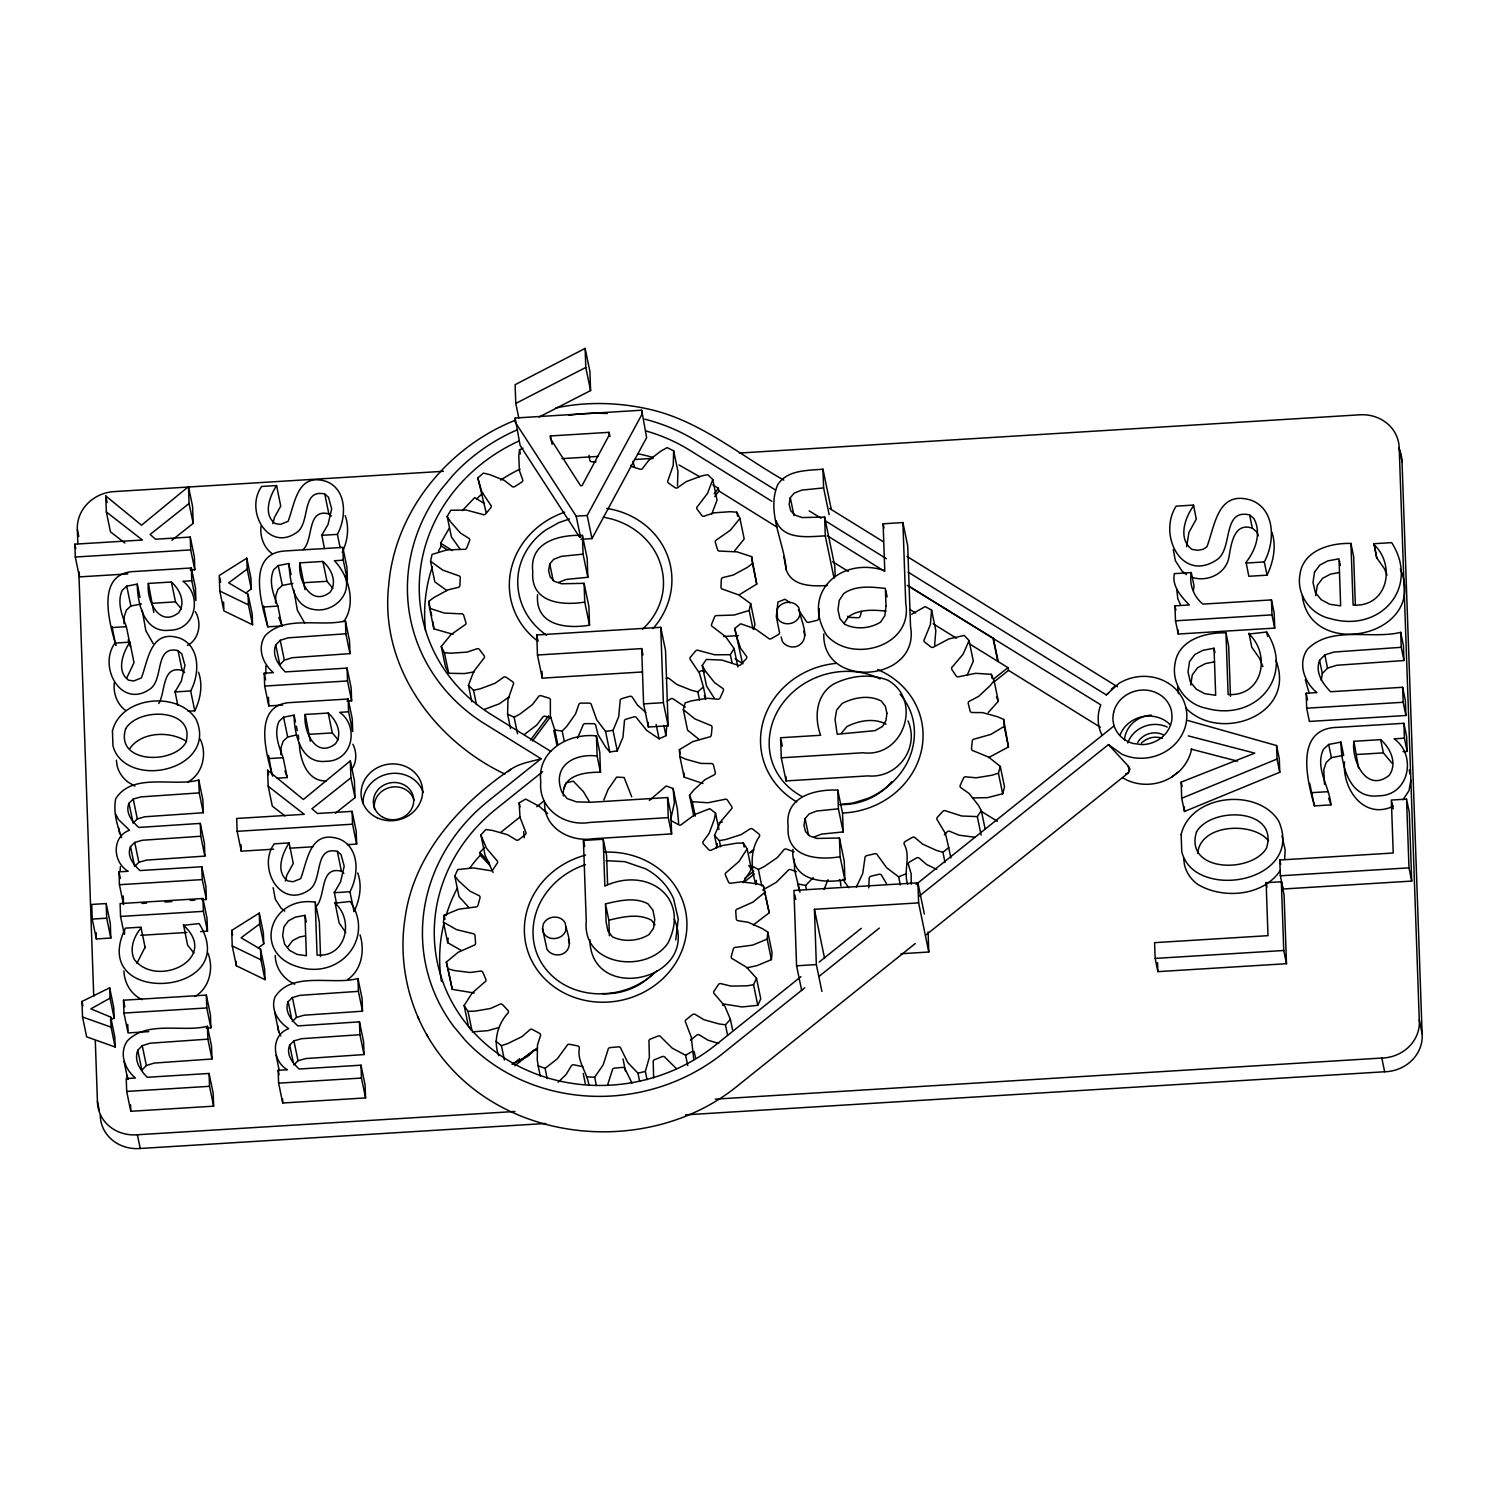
<?xml version="1.0" encoding="UTF-8"?>
<svg xmlns="http://www.w3.org/2000/svg" width="1497" height="1497" viewBox="0 0 1497 1497"><rect width="100%" height="100%" fill="white"/><g stroke="black" fill="none" stroke-linecap="round" stroke-linejoin="round"><path stroke-width="1.5" d="M1176.792 589.481L1177.802 598.725L1180.441 604.582M547.696 813.526L539.032 806.172L525.672 799.08L519.178 802.841L520.002 817.25L525.559 831.677A2.32 2.133 -11.7 0 1 525.11 834.708L518.916 839.649A2.32 2.133 -11.7 0 1 515.642 839.63L507.539 834.708L492.438 830.423L485.851 829.544L480.874 834.933L485.14 855.479L493.093 872.452M693.803 1059.708L691.277 1037.084L685.72 1022.657A2.32 2.133 -11.7 0 1 686.169 1019.644L692.363 1014.685A2.32 2.133 -11.7 0 1 695.637 1014.704L703.758 1019.644L718.859 1023.911L725.446 1024.79L730.405 1019.401L724.791 1006.078L714.612 994.083A2.32 2.133 -11.7 0 1 714.05 991.126L718.335 984.708A2.32 2.133 -11.7 0 1 721.498 983.791L730.948 986.111L746.909 985.812L753.534 984.764L756.509 978.271L746.647 967.343L732.838 958.978A2.32 2.133 -11.7 0 1 731.303 956.358L733.287 949.079A2.32 2.133 -11.7 0 1 736.019 947.32L752.692 945.112L767.156 939.087L767.83 932.144L762.441 928.664L748.294 922.302L738.62 920.767A2.32 2.133 -11.7 0 1 736.262 918.728L735.738 911.336A2.32 2.133 -11.7 0 1 737.759 908.885L753.066 902.055L764.948 892.268L763.283 885.532L756.921 883.791L741.202 881.845L731.378 883.155A2.32 2.133 -11.7 0 1 728.44 881.92L725.446 875.127A2.32 2.133 -11.7 0 1 726.588 872.246L739.013 861.449L747.171 848.836L743.298 842.979L736.618 843.167L720.824 845.842L711.842 849.866A2.32 2.133 -11.7 0 1 708.586 849.548L703.44 844.009A2.32 2.133 -11.7 0 1 703.571 840.977L709.185 833.305L714.35 819.215L715.529 813.096L709.84 808.679L695.226 814.331L681.902 824.155A2.32 2.133 -11.7 0 1 678.665 824.772L671.854 821.03A2.32 2.133 -11.7 0 1 670.974 818.148L674.38 802.879L673.126 788.507L666.202 785.981L649.38 800.446M666.764 725.39L665.959 735.701L659.092 738.807L646.685 730.386L636.824 718.186A2.32 2.133 -11.7 0 0 633.886 716.913L626.12 719.159A2.32 2.133 -11.7 0 0 624.38 721.779L622.958 737.254L617.288 750.914L609.803 751.943L605.724 747.19L597.995 734.559L595.769 725.746A2.32 2.133 -11.7 0 0 593.43 723.687L585.383 723.631A2.32 2.133 -11.7 0 0 582.857 725.652L577.505 738.227M755.835 884.465C751.213 869.177 749.66 850.689 759.147 836.86A2.32 2.133 -11.7 0 0 758.773 833.848L752.71 829.151A2.32 2.133 -11.7 0 0 749.436 829.301L741.183 834.577L725.97 839.48L719.346 840.622L714.518 835.438L720.487 821.872L730.985 809.465A2.32 2.133 -11.7 0 0 731.64 806.471L727.523 800.221A2.32 2.133 -11.7 0 0 724.38 799.435L707.875 802.748L692.306 801.718L689.499 795.356L693.541 790.304L704.993 779.675L713.676 775.09A2.32 2.133 -11.7 0 0 715.285 772.396L713.508 765.21A2.32 2.133 -11.7 0 0 710.813 763.545L700.97 763.433L685.832 759.222L679.881 756.603L679.395 749.66L692.718 741.67L708.904 737.085A2.32 2.133 -11.7 0 0 711.318 734.952L712.048 727.523A2.32 2.133 -11.7 0 0 710.083 725.166L694.964 718.953L683.324 709.634L685.177 702.842L691.577 700.839L707.37 698.257L717.138 699.155A2.32 2.133 -11.7 0 0 720.132 697.808L723.294 690.865A2.32 2.133 -11.7 0 0 722.228 688.04L714.537 682.595L705.274 670.899L702.261 665.473L706.285 659.447L721.91 660.065L737.591 665.061A2.32 2.133 -11.7 0 0 740.847 664.593L746.142 658.848A2.32 2.133 -11.7 0 0 746.086 655.817L740.659 648.369L735.888 634.466L734.859 628.403L740.659 623.762L755.143 628.815L768.223 638.096A2.32 2.133 -11.7 0 0 771.442 638.583L778.365 634.56A2.32 2.133 -11.7 0 0 779.319 631.622L776.307 616.502L777.935 602.056L784.933 599.249L790.266 602.823M756.303 884.465L756.397 880.348M911.636 614.238L925.202 606.584L931.583 610.084L930.385 624.548L924.435 639.2A2.32 2.133 -11.7 0 0 924.809 642.194L930.872 646.91A2.32 2.133 -11.7 0 0 934.147 646.741L948.911 638.92L964.236 635.439L969.064 640.622L973.312 661.169L967.361 674.735M124.008 623.631L124.307 616.277L126.366 610.121L130.857 606.004L141.392 603.983M275.504 603.048L275.804 595.694L277.862 589.537L282.353 585.421L292.869 583.4M280.818 754.656L281.118 747.302L283.176 741.146L287.667 737.029L295.527 735.177M794.308 859.016L794.589 870.056L799.978 892.212M1284.632 858.904L1285.193 850.053L1281.993 835.925M1186.597 546.761L1188.955 532.371L1196.271 519.103L1193.502 505.088L1176.137 506.154C1157.668 534.616 1181.694 583.138 1216.762 559.841C1233.453 548.931 1221.627 508.587 1249.602 514.912L1253.962 518.673C1261.672 532.988 1255.571 550.372 1246.065 562.273L1248.835 576.289L1267.061 575.166C1273.329 562.011 1276.585 546.592 1272.001 532.389M911.261 884.259L911.13 873.687L908.529 864.967A2.32 2.133 -11.7 0 1 909.484 862.047L916.407 858.024A2.32 2.133 -11.7 0 1 919.626 858.511L926.755 864.592L936.785 869.401M677.486 485.833L677.935 471.368L673.669 450.822L667.101 447.622L661.281 450.859L648.744 460.365L642.962 467.925A2.32 2.133 -11.7 0 1 639.93 469.16L632.37 466.802A2.32 2.133 -11.7 0 1 630.817 465.268M120.059 870.917L120.452 866.632M114.315 682.595C113.061 692.868 116.916 704.226 125.561 710.345M261.039 525.99C259.767 536.282 263.64 547.64 272.286 553.759M460.851 950.202L447.715 942.736L443.449 922.189L444.141 915.247L458.606 909.222L475.279 907.014A2.32 2.133 -11.7 0 0 478.011 905.255L479.976 897.975A2.32 2.133 -11.7 0 0 478.441 895.356L469.871 891.108L458.7 880.947L454.789 876.063L457.745 869.57L473.37 867.923L489.781 870.543A2.32 2.133 -11.7 0 0 492.943 869.645L497.247 863.208A2.32 2.133 -11.7 0 0 496.667 860.251L486.488 848.256L480.874 834.933M447.715 942.736L448.164 938.114M746.835 967.792L756.939 965.659L771.404 959.633L772.078 952.691L767.83 932.144M563.377 795.955C561.45 774.997 584.859 771.984 600.484 772.265L599.773 752.205L596.405 735.906C568.86 732.8 536.88 750.652 540.773 781.827C538.209 808.885 564.65 826.774 589.612 822.452L668.261 817.605L671.629 833.904L592.98 838.75C570.132 842.343 543.654 828.009 544.609 802.448M653.646 1077.877L653.235 1062.402A2.32 2.133 -11.7 0 1 654.676 1059.633L662.161 1056.639A2.32 2.133 -11.7 0 1 665.229 1057.593L676.513 1068.708M522.958 448.202L519.534 449.774L518.785 455.93L519.403 470.619L522.472 479.19A2.32 2.133 -11.7 0 1 521.667 482.146L514.968 486.469A2.32 2.133 -11.7 0 1 511.712 486.132L504.264 480.387L489.8 474.624L483.381 473.089L477.824 477.973L486.095 512.367M934.633 645.095L935.831 630.63L931.583 610.084M819.121 608.755L818.653 617.868A2.32 2.133 -11.7 0 1 816.782 620.413L808.923 622.303A2.32 2.133 -11.7 0 1 806.06 620.899L798.369 609.84M868.728 887.852L869.196 878.739A2.32 2.133 -11.7 0 1 871.067 876.194L878.926 874.304A2.32 2.133 -11.7 0 1 881.789 875.708L886.449 883.567M1193.521 590.192L1194.026 585.814L1191.294 572.584L1174.359 573.632C1171.739 586.3 1181.189 596.592 1189.31 604.956L1174.958 605.836L1175.501 620.825L1178.233 634.036L1274.714 628.104L1274.19 613.115L1271.458 599.904L1202.952 604.114C1193.633 596.629 1188.992 584.317 1191.294 572.584M1190.751 685.065L1192.304 674.81L1197.6 667.737L1205.497 663.564L1214.516 661.861M1315.732 595.656L1317.285 585.383L1322.581 578.31L1330.477 574.156L1339.497 572.453M137.761 1050.314C133.776 1060.606 140.288 1070.205 147.211 1077.279L209.075 1073.461L213.192 1093.315L213.641 1106.171L130.8 1111.279L126.684 1091.425L126.235 1078.57L135.422 1078.008C124.775 1069.214 118.862 1053.42 127.151 1041.107C147.249 1020.056 182.185 1032.649 207.409 1026.287L211.526 1046.141L211.975 1058.997L154.191 1063.076L146.35 1065.508L141.878 1070.168L137.761 1050.314L142.252 1045.654L150.074 1043.222L207.858 1039.143L211.975 1058.997M275.747 644.945L279.864 664.799L284.336 660.14L292.177 657.707L349.961 653.628L345.863 633.774L288.06 637.853L280.238 640.286L275.747 644.945C271.762 655.237 278.292 664.818 285.216 671.91L347.061 668.092L351.177 687.946L351.627 700.802L347.023 701.083M1403.961 660.533L1401.229 647.303L1333.921 652.056L1324.808 654.9L1319.587 660.327C1314.946 672.321 1322.525 683.474 1330.59 691.726L1402.633 687.291L1405.365 700.521L1405.908 715.491L1309.407 721.442L1306.675 708.212L1306.151 693.242L1316.855 692.587C1304.448 682.351 1297.581 663.938 1307.218 649.586C1330.627 625.091 1371.327 639.762 1400.705 632.333L1403.438 645.563L1403.961 660.533L1336.653 665.286L1327.54 668.13L1322.319 673.556L1321.233 680.33M265.886 665.94L265.848 674.024M128.985 803.253L133.102 823.107L137.331 818.934L144.872 816.763L203.33 812.74L199.232 792.886L140.755 796.909L133.214 799.08L128.985 803.253C124.999 812.852 132.073 821.31 138.678 827.467L200.299 823.387L204.415 843.241L204.864 856.097L146.388 860.12L138.847 862.291L134.618 866.464L130.501 846.61L134.749 842.437L142.29 840.266L200.748 836.243L204.864 856.097M130.501 846.61C126.59 856.059 133.42 864.499 139.97 870.562L201.814 866.744L205.931 886.598L206.38 899.454L201.777 899.734M292.271 1021.553L296.518 1017.399L304.059 1015.209L362.517 1011.205L358.401 991.351L299.943 995.355L292.402 997.545L288.154 1001.699C284.187 1011.317 291.26 1019.775 297.847 1025.913L359.467 1021.852L363.584 1041.706L364.033 1054.562L305.575 1058.566L298.034 1060.755L293.786 1064.91M364.033 1054.562L359.916 1034.708L301.458 1038.712L293.917 1040.902L289.688 1045.056C285.777 1054.524 292.607 1062.945 299.138 1069.008L361.002 1065.19L365.1 1085.044L365.567 1097.919L282.727 1103.008L278.61 1083.154L278.161 1070.299L287.349 1069.737C271.818 1060.83 270.62 1035.063 288.734 1028.664C278.461 1021.89 270.246 1009.764 274.961 997.114C291.765 970.468 332.633 985.569 357.951 978.495L362.068 998.349L362.517 1011.205M542.513 928.664L543.28 924.173C547.116 915.584 560.365 914.424 565.099 922.826C566.671 932.893 575.054 947.882 562.573 953.963C557.015 956.265 550.222 954.412 546.966 949.248L542.513 928.664L543.598 932.968C549.156 942.848 566.427 938.806 566.165 927.204M800.034 612.404C800.296 624.006 783.025 628.048 777.467 618.167L777.149 609.373C781.004 600.784 794.252 599.623 798.968 608.025C799.716 620.02 812.272 638.209 797.845 646.012C792.306 648.295 785.495 646.442 782.257 641.296L781.172 636.992M558.531 582.408L566.203 579.433L587.853 577.281L583.063 554.152L561.412 556.323L553.759 559.279L549.755 563.939L548.594 570.6L550.204 576.981L554.526 581.379L561.562 583.774L584.092 583.325L588.882 606.453L589.537 625.203C566.39 629.039 535.084 625.69 537.554 594.702M829.151 514.725L823.612 487.928L801.962 490.08L794.289 493.056L790.285 497.715L789.144 504.377L790.753 510.758L795.075 515.155L802.111 517.55L824.622 517.101L834.802 566.24L835.176 576.663M813.9 837.085L821.554 834.11L843.204 831.939L838.414 808.829L816.763 811L809.11 813.956L805.105 818.616L803.945 825.277L805.554 831.658L809.877 836.056L816.913 838.451L839.443 838.002L844.233 861.131L844.888 879.88C821.741 883.717 790.435 880.367 792.923 849.379M907.781 884.259C902.953 871.404 911.13 856.958 904.282 844.42A2.32 2.133 -11.7 0 1 905.236 841.501L912.16 837.478A2.32 2.133 -11.7 0 1 915.359 837.964L922.508 844.046L936.617 850.464L942.923 852.298L948.724 847.658L945.468 833.623L937.496 820.244A2.32 2.133 -11.7 0 1 937.44 817.212L942.754 811.449A2.32 2.133 -11.7 0 1 946.01 811L961.692 815.996L977.316 816.614L981.321 810.588L978.308 805.161L969.064 793.466L961.355 788.021A2.32 2.133 -11.7 0 1 960.288 785.177L963.45 778.253A2.32 2.133 -11.7 0 1 966.444 776.887L976.231 777.804L992.024 775.221L998.424 773.219L1000.277 766.408L988.638 757.108L973.518 750.895A2.32 2.133 -11.7 0 1 971.534 748.537L972.264 741.109A2.32 2.133 -11.7 0 1 974.678 738.975L990.864 734.391L1004.206 726.401L1003.701 719.458L997.751 716.82L982.631 712.628L972.769 712.516A2.32 2.133 -11.7 0 1 970.075 710.85L968.297 703.665A2.32 2.133 -11.7 0 1 969.906 700.97L978.608 696.386L990.041 685.757L994.083 680.705L991.295 674.324L975.707 673.313L959.203 676.625A2.32 2.133 -11.7 0 1 956.078 675.839L951.942 669.589A2.32 2.133 -11.7 0 1 952.597 666.595L963.095 654.189L969.064 640.622M1410.848 780.162L1408.976 790.734L1402.97 799.791M1197.731 853.384C1200.164 823.593 1253.326 821.497 1268.539 840.827M498.744 1055.628C493.074 1041.332 497.622 1024.491 507.708 1013.357A2.32 2.133 -11.7 0 0 507.857 1010.325L502.693 1004.786A2.32 2.133 -11.7 0 0 499.455 1004.468L490.455 1008.51L474.68 1011.167L467.981 1011.354L464.126 1005.497L472.285 992.885L484.691 982.088A2.32 2.133 -11.7 0 0 485.833 979.206L482.857 972.414A2.32 2.133 -11.7 0 0 479.901 971.179L470.095 972.489L454.358 970.543L447.996 968.821L446.331 962.084L458.213 952.279L473.52 945.449A2.32 2.133 -11.7 0 0 475.559 942.998L475.017 935.606A2.32 2.133 -11.7 0 0 472.659 933.585L456.585 929.656L443.449 922.189M446.948 590.604L434.804 581.846L430.556 561.3L432.053 554.433L447.079 549.867L463.845 549.324A2.32 2.133 -11.7 0 0 466.765 547.846L469.571 540.791A2.32 2.133 -11.7 0 0 468.355 538.022L460.346 532.932L450.485 521.667L447.173 516.409L450.878 510.234L466.54 510.121L482.483 514.388A2.32 2.133 -11.7 0 0 485.72 513.808L490.735 507.82A2.32 2.133 -11.7 0 0 490.511 504.807L481.828 491.821L477.824 477.973M753.01 628.965L749.174 610.477L750.671 603.609L738.526 594.852L723.07 589.331A2.32 2.133 -11.7 0 1 720.974 587.067L721.311 579.638A2.32 2.133 -11.7 0 1 723.612 577.412L733.231 575.035L747.19 567.457L752.486 563.527L751.625 556.641L737.011 551.869L720.3 551.102A2.32 2.133 -11.7 0 1 717.531 549.567L715.36 542.475A2.32 2.133 -11.7 0 1 716.82 539.725L730.386 530.181L739.948 518.43L736.805 512.199L730.162 511.712L714.219 512.797L704.844 515.922A2.32 2.133 -11.7 0 1 701.663 515.286L697.19 509.242A2.32 2.133 -11.7 0 1 697.696 506.229L707.538 493.374L712.797 479.583L707.688 474.624L701.139 476.083L686.169 481.641L678.197 487.273A2.32 2.133 -11.7 0 1 674.922 487.573L668.598 483.157A2.32 2.133 -11.7 0 1 668.074 480.181L673.238 465.286L673.669 450.822M753.814 629.301L754.918 624.155L750.671 603.609M675.746 939.966L678.253 919.102L673.669 899.023A68.525 62.837 -11.7 0 0 645.6 868.821L624.885 861.673L606.079 860.681M126.627 678.197L134 662.684L129.865 642.157L114.97 643.074C97.754 666.689 121.126 709.204 149.831 689.163C164.165 679.788 154.023 645.151 178.031 650.596L181.792 653.815L184.936 665.417L181.324 681.06L175.018 691.932L190.662 690.959C199.737 674.305 200.504 646.536 180.014 638.209C150.767 628.553 148.465 659.11 141.41 677.898L133.757 680.967L128.611 680.199C115.83 671.124 123.11 652.505 129.865 642.157M272.81 523.669L274.438 517.475L280.725 506.098L276.589 485.552L261.676 486.469C244.479 510.084 267.851 552.599 296.556 532.576C310.889 523.202 300.729 488.546 324.755 493.991L328.498 497.229L331.66 508.812L328.049 524.455L321.743 535.327L337.386 534.373C346.462 517.719 347.21 489.949 326.739 481.604C297.473 471.967 295.19 502.524 288.135 521.293L280.482 524.38L275.317 523.594C262.555 514.538 269.834 495.9 276.589 485.552M285.347 881.041L286.975 874.847L293.262 863.47L289.127 842.923L274.213 843.84C257.016 867.455 280.388 909.97 309.093 889.948C323.427 880.573 313.285 845.936 337.293 851.363L341.054 854.6L344.198 866.183L340.586 881.827L334.28 892.717L349.924 891.744C358.999 875.09 359.767 847.321 339.276 838.975C310.029 829.338 307.727 859.896 300.672 878.683L293.019 881.752L287.854 880.966C275.092 871.909 282.372 853.271 289.127 842.923M972.526 797.938L987.459 797.658L1002.672 793.766L1004.524 786.954L1000.277 766.408M716.146 847.826L717.381 843.784M471.836 701.756L468.43 685.327L473.688 671.535L483.531 658.699A2.32 2.133 -11.7 0 0 484.036 655.686L479.564 649.623A2.32 2.133 -11.7 0 0 476.383 648.987L467.008 652.112L451.065 653.197L444.422 652.729L441.278 646.498L450.84 634.728L464.407 625.185A2.32 2.133 -11.7 0 0 465.866 622.434L463.696 615.342A2.32 2.133 -11.7 0 0 460.926 613.826L444.216 613.04L429.602 608.287L428.741 601.382L434.036 597.453L447.996 589.874L457.614 587.516A2.32 2.133 -11.7 0 0 459.916 585.271L460.253 577.842A2.32 2.133 -11.7 0 0 458.157 575.578L442.7 570.058L430.556 561.3M603.834 799.959L608.081 789.499L616.614 777.111L624.118 777.504L631.753 796.891M563.864 788.844L565.96 782.912L573.314 781.135L583.512 791.782L589.182 801.325M647.022 1079.636L645.319 1071.422L649.38 1057.331L648.987 1041.856A2.32 2.133 -11.7 0 1 650.428 1039.086L657.894 1036.092A2.32 2.133 -11.7 0 1 660.982 1037.047L672.247 1048.162L685.626 1055.273L687.741 1065.546M861.58 611.45L860.27 615.866A2.32 2.133 -11.7 0 1 857.65 617.756L849.622 617.344A2.32 2.133 -11.7 0 1 847.658 616.259M136.901 963.357L145.172 947.021M188.079 711.225L194.778 710.813C200.561 698.931 203.049 684.878 198.483 672.172M342.233 552.337C347.678 540.997 349.456 527.599 345.189 515.586M1267.061 575.166L1264.31 561.936C1274.883 542.55 1275.762 510.215 1251.904 500.485C1217.828 489.257 1215.171 524.848 1206.956 546.723L1203.289 549.231L1198.03 550.297L1192.024 549.399C1177.615 539.145 1184.894 517.569 1193.539 505.892L1193.502 505.088M158.757 703.553C165.662 692.381 161.657 664.93 182.147 670.45L184.636 672.602M711.786 513.92L717.044 500.129L712.797 479.583M722.583 1005.254A2.32 2.133 -11.7 0 1 725.746 1004.337L742.175 1006.957L757.781 1005.31L760.757 998.817L756.509 978.271M607.464 1085.381L612.254 1070.392A2.32 2.133 -11.7 0 1 614.537 1068.147L622.584 1067.398A2.32 2.133 -11.7 0 1 625.147 1069.195L632.033 1083.098M617.288 750.914L613.04 730.368L618.71 716.707L620.114 701.232A2.32 2.133 -11.7 0 1 621.873 698.612L629.619 696.367A2.32 2.133 -11.7 0 1 632.557 697.639L637.647 705.274L645.881 712.404M824.098 889.386L827.579 880.741A2.32 2.133 -11.7 0 1 828.047 879.712M438.471 551.177L441.185 545.993L440.623 543.243L449.418 527.954M580.967 539.294L591.97 538.602L587.18 515.492L641.839 414.519L641.689 410.215L515.174 418.019L515.324 422.322L576.177 516.166L580.537 537.18M591.97 538.602L646.629 437.629L641.689 410.215M856.34 887.029L862.702 873.612L864.929 858.193A2.32 2.133 -11.7 0 1 866.819 855.648L874.66 853.758A2.32 2.133 -11.7 0 1 877.523 855.161L886.729 867.811L898.649 876.812L900.352 885.026M747.171 848.836L751.419 869.383L743.26 881.995M1280.328 870.375C1263.356 896.273 1222.937 899.491 1197.75 884.39A38.604 35.404 -11.7 0 1 1184.483 864.817L1183.64 858.455M732.052 662.909L730.349 654.694L734.054 648.5L725.577 636.618L712.871 626.906A2.32 2.133 -11.7 0 1 711.655 624.137L714.462 617.063A2.32 2.133 -11.7 0 1 717.381 615.585L734.148 615.042L749.174 610.477M129.771 748.594C141.429 731.434 170.527 730.761 186.657 741.558M844.027 623.5L848.5 616.727C859.241 608.961 873.387 609.878 885.962 611.075M343.786 621.592C356.511 603.759 348.969 575.858 334.449 560.739L343.281 560.177L347.379 580.031L346.93 567.251L342.832 547.397L286.17 550.896C246.163 552.412 261.133 602.58 267.795 626.813L281.96 625.952L278.854 617.344M351.683 769.308C356.997 762.31 356.81 751.887 352.918 744.252M530.537 740.079L548.594 715.847M714.2 493.879L718.373 488.284L712.797 484.841M532.483 740.959L550.559 716.726M714.78 496.611L718.934 491.016L718.373 488.284M288.079 946.665L292.626 940.603L299.419 937.028L305.22 935.943M596.367 1085.456L594.665 1077.241L603.197 1064.835L608.007 1049.846A2.32 2.133 -11.7 0 1 610.289 1047.601L618.317 1046.852A2.32 2.133 -11.7 0 1 620.899 1048.649L627.786 1062.552L637.965 1073.199L639.668 1081.414M908.192 572.191L1106.302 694.907L1118.802 683.474A44.48 40.793 -11.7 0 1 1186.803 714.275A44.48 40.793 -11.7 0 1 1121.889 754.207L1108.472 744.57L919.326 896.048M994.083 680.705L998.349 701.251L988.188 712.591M512.068 1064.105L526.345 1057.107L534.56 1049.996L536.88 1050.108M462.33 510.645L474.699 497.584L484.523 503.647M841.408 733.193L846.872 726.625C858.66 720.581 873.93 717.699 886.074 724.174M813.208 877.672L805.592 885.476L798.275 883.997M303.086 549.68C313.958 539.538 306.398 508.25 328.853 513.845L331.361 515.997M315.624 907.07C326.496 896.909 318.936 865.64 341.41 871.217L343.898 873.369M734.653 550.728L744.196 538.976L739.948 518.43M926.194 934.783L1128.214 772.976L1129.936 769.196L1128.719 766.614L1108.472 744.57M489.856 865.416L480.406 855.236L479.826 852.504L484.485 847.433M480.406 855.236L476.345 859.634A171.949 157.69 -11.7 0 0 469.702 868.204M944.345 834.877L947.002 831.995A2.32 2.133 -11.7 0 1 950.258 831.546L959.147 835.214L974.865 837.235M468.43 685.327L473.539 690.285L480.088 688.845L495.058 683.268L503.029 677.654A2.32 2.133 -11.7 0 1 506.304 677.336L512.629 681.753A2.32 2.133 -11.7 0 1 513.153 684.728L507.988 699.623L507.558 714.088L514.126 717.288L519.946 714.069L532.483 704.544L538.265 696.984A2.32 2.133 -11.7 0 1 541.296 695.768L548.856 698.107A2.32 2.133 -11.7 0 1 550.353 700.746L550.372 716.24L554.807 729.975L562.198 731.116L566.708 726.401L575.578 713.882L578.609 705.106A2.32 2.133 -11.7 0 1 581.117 703.085L589.163 703.141A2.32 2.133 -11.7 0 1 591.502 705.199L596.704 719.758L605.555 731.397L609.803 751.943M476.701 498.913L479.564 496.106A171.949 157.69 -11.7 0 1 482.876 493.224M507.97 771.797C516.802 763.451 529.863 762.067 541.091 758.736L485.009 724.005A183.813 168.562 -11.7 0 1 440.904 489.744L452.768 475.447A183.813 168.562 -11.7 0 1 517.644 429.658M764.948 892.268L769.215 912.796L753.328 924.959M140.007 597.359L137.275 584.129L126.758 586.15L122.249 590.267C116.785 602.187 122.043 615.361 126.347 626.663L130.464 646.517L128.124 639.893M291.054 574.586L288.771 563.546L278.236 565.567L273.745 569.683C268.281 581.603 273.539 594.796 277.843 606.098L281.96 625.952M295.452 721.779L294.086 715.154L283.569 717.175L279.06 721.292C273.595 733.212 278.854 746.385 283.158 757.707L287.274 777.561L277.151 778.178M1324.489 784.241L1323.797 769.645L1326.174 762.478L1331.413 757.669L1343.67 755.33L1340.938 742.1L1328.681 744.458L1323.442 749.249C1314.647 768.167 1329.411 786.093 1330.964 804.881L1314.46 805.891L1309.688 783.343M666.259 678.44A2.32 2.133 -11.7 0 1 669.515 678.796L676.962 684.522L691.427 690.285L697.845 691.839L703.403 686.936L699.398 673.089L690.716 660.121A2.32 2.133 -11.7 0 1 690.491 657.108L695.506 651.12A2.32 2.133 -11.7 0 1 698.743 650.521L714.687 654.788L730.349 654.694M1111.279 689.275L1115.022 686.075M558.138 1082.256L566.165 1074.434L571.049 1066.369A2.32 2.133 -11.7 0 1 573.95 1064.854L581.753 1066.425A2.32 2.133 -11.7 0 1 582.838 1066.893M1191.593 748.856A44.48 40.793 -11.7 0 1 1178.85 771.647L1171.571 777.186A44.48 40.793 -11.7 0 1 1127.278 780.236L1122.844 777.879M171.93 540.249L193.188 523.351L192.589 506.454L188.472 486.6L141.523 525.204L105.782 495.956L106.343 511.955L110.46 531.809L124.887 543.037M335.534 813.133L355.014 797.639L354.433 780.742L350.317 760.888L303.367 799.492L267.626 770.244L268.188 786.243L272.304 806.097L284.917 815.921M526.345 1057.107L532.464 1052.185M510.645 769.252C459.822 804.151 414.051 853.945 405.182 917.287C397.547 964.76 410.01 1014.554 438.677 1053.121C506.697 1145.71 651.794 1156.956 738.732 1084.913L915.285 943.522M541.091 758.736L488.359 800.97A183.813 168.562 -11.7 0 0 453.404 1026.081L464.893 1039.891A183.813 168.562 -11.7 0 0 722.92 1053.364L804.75 987.814M542.569 771.76L495.937 809.11A171.949 157.69 -11.7 0 0 473.969 1032.631A171.949 157.69 -11.7 0 0 715.341 1045.224L800.932 976.68M500.765 832.407L519.964 817.006M536.768 806.752L544.047 800.914M512.479 1064.442L519.684 1058.678M744.739 878.421L753.796 871.16M993.465 679.208L1007.93 667.625L969.289 643.766M514.837 1065.752L536.487 1048.424M743.504 882.612L754.357 873.911M994.045 681.94L1008.51 670.357L1007.93 667.625M690.435 1040.19L696.61 1035.232A2.32 2.133 -11.7 0 1 699.904 1035.25L708.006 1040.19L718.785 1043.465M819.14 962.084L861.318 928.327M916.052 884.484L1114.142 725.82M819.308 976.175L879.319 928.103M347.529 979.637C361.75 970.093 364.987 950.37 360.029 934.877M188.472 486.6L189.071 503.497L150.093 534.466L155.613 539.201L190.25 537.067L194.367 556.921L194.816 569.777L190.194 570.058M350.317 760.888L350.916 777.785L311.937 808.773L317.458 813.489L352.094 811.355L356.192 831.209L356.66 844.065L347.416 844.645M194.966 996.534C209.543 987.908 213.959 968.316 207.971 953.159M1171.571 777.186L1178.85 771.647M246.799 558.175L247.192 569.066L228.648 582.876L248.072 594.29L252.188 614.144L252.563 624.736L223.895 610.888L219.797 591.034L219.254 575.503L246.799 558.175L250.916 578.029L251.29 588.92L245.733 593.055M259.262 913.095L259.636 923.967L241.092 937.796L260.534 949.21L264.632 969.064L265.006 979.656L236.358 965.79L232.241 945.936L231.698 930.423L259.262 913.095L263.378 932.949L263.753 943.821L258.195 947.975M751.625 556.641L756.733 584.073L739.593 594.608M534.56 1049.996L520.32 1060.55L533.643 1050.726M1106.302 694.907L1108.585 693.242M187.967 781.977C202.769 773.837 207.372 753.908 200.205 739.162M495.769 1041.238L501.439 1045.654L507.801 1043.559L522.097 1036.56L529.395 1030.179A2.32 2.133 -11.7 0 1 532.614 1029.562L539.444 1033.304A2.32 2.133 -11.7 0 1 540.323 1036.186L537.479 1045L537.255 1059.745L538.153 1065.827L545.095 1068.353L557.258 1058.866L566.802 1045.823A2.32 2.133 -11.7 0 1 569.702 1044.307L577.505 1045.879A2.32 2.133 -11.7 0 1 579.32 1048.349C576.925 1061.616 587.311 1072.488 588.864 1085.063M524.193 734.615L536.731 725.091L542.513 717.531A2.32 2.133 -11.7 0 1 545.563 716.315L551.214 718.073M1003.701 719.458L1008.454 746.947L988.638 757.594M187.35 645.432C199.344 639.387 202.02 622.565 195.321 611.637M667.175 701.157L670.525 698.987A2.32 2.133 -11.7 0 1 673.762 699.342L685.308 707.014M685.626 1055.273L692.101 1051.493M109.674 987.833L110.029 998.162L90.868 1008.866L110.703 1017.099L114.801 1036.953L115.157 1047.002L86.639 1036.841L82.522 1016.987L81.979 1001.474L109.674 987.833L113.772 1007.687L114.146 1018.016L110.31 1020.149M539.088 417.027L590.585 390.567L589.912 371.537L585.121 348.408L515.118 384.673L515.773 403.423L518.823 418.131M515.773 403.423L585.795 367.457L585.121 348.408M751.999 865.977L758.38 869.476L764.368 866.501L777.355 857.556L783.53 850.24A2.32 2.133 -11.7 0 1 786.636 849.155L794.028 851.849M762.647 890.023L776.213 882.369L787.778 870.786A2.32 2.133 -11.7 0 1 790.884 869.701L796.441 871.722M1276.567 745.562L1279.299 758.792L1279.767 772.246L1184.464 811.486L1181.713 798.275L1277.035 759.035L1276.567 745.562L1187.776 720.487M515.136 420.32C447.734 447.06 394.834 511.6 388.752 584.784C379.284 665.866 433.849 740.472 504.994 774.117M898.649 876.812L905.648 873.986M1181.713 798.275L1181.152 782.108L1254.748 753.141L1188.3 735.888M1128.214 772.976L1125.538 773.968M816.146 677.505C836.43 669.178 860.382 668.934 880.105 678.927M585.439 864.686L579.994 866.651A77.002 70.621 -11.7 0 0 544.927 894.757C532.801 912.141 529.171 935.606 537.629 955.311A68.525 62.837 -11.7 0 0 565.679 985.513C585.776 996.16 610.439 996.31 631.285 987.683A77.002 70.621 -11.7 0 0 656.734 971.01M499.418 1027.372L487.872 1030.647L472.229 1031.901M484.354 709.391L499.324 703.815L507.296 698.182A2.32 2.133 -11.7 0 1 509.485 697.434M569.459 518.991L558.774 522.659L545.825 529.957A68.525 62.837 -11.7 0 0 520.544 563.826C513.995 584.036 519.216 607.071 533.063 623.033A77.002 70.621 -11.7 0 0 546.63 635.233M474.512 671.872L464.313 673.575L448.67 673.276L445.526 667.044L441.278 646.498M637.965 1073.199L645.319 1071.422M605.48 903.87C619.197 900.67 634.84 896.815 647.976 903.851L652.879 910.064L654.769 919.326L653.515 928.29L649.006 934.558C638.283 941.22 623.856 942.287 612.423 936.823L607.876 930.947L606.098 921.74L605.48 903.87L608.849 920.168L609.391 935.812M608.849 920.168C622.565 916.95 638.209 913.114 651.345 920.131L655.031 924.79M1393.37 806.135C1363.861 820.412 1342.023 788.751 1344.531 761.879M719.121 822.695L722.396 822.04M555.761 407.989C587.535 401.196 620.768 402.375 652.299 409.972C701.401 421.986 740.753 455.724 783.848 480.144M1214.03 648.22L1202.765 650.353L1194.849 654.507L1189.554 661.58L1188.019 671.854L1190.321 681.884L1196.234 689.144L1204.842 693.71L1215.676 695.282L1214.03 648.22L1214.928 652.617M304.976 915.341L295.302 917.174L288.509 920.749L283.962 926.811L282.652 935.644L284.617 944.251L289.707 950.483L297.098 954.412L306.398 955.76L304.976 915.341L306.342 921.965M738.414 635.589L723.5 636.543M605.555 731.397L613.04 730.368M839.461 804.638L852.729 803.084L867.437 798.556A77.002 70.621 -11.7 0 0 902.523 770.45C914.63 753.066 918.26 729.6 909.82 709.896A68.525 62.837 -11.7 0 0 900.109 694.29M609.073 432.334L609.185 435.103L582.015 485.683L580.593 485.777L550.466 438.715L550.372 435.945L609.073 432.334L609.953 436.525M561.936 458.643L598.07 456.417M443.411 471.293L114.82 491.559A38.173 35.011 -11.7 0 0 77.357 529.639L77.863 543.636M634.503 459.523L653.141 458.363M739.368 453.048L1359.239 414.837A38.286 35.123 -11.7 0 1 1399.208 448.146L1402.034 461.862L1422.113 1033.678A37.219 34.132 -11.7 0 1 1384.65 1071.758L685.532 1114.853M831.284 509.392L822.957 469.179C807.276 470.601 787.216 469.796 777.673 484.785C766.09 512.348 784.203 541.933 786.206 569.777C792.063 586.693 812.759 586.394 827.448 585.495M127.881 573.912L79.416 576.888L75.299 557.034L74.85 544.178L142.421 540.024L106.343 511.955M576.177 516.166L587.18 515.492M75.299 557.034L190.699 549.923L194.816 569.777M587.853 577.281L587.198 558.531L582.408 535.402C559.186 534.523 529.115 542.008 532.782 571.573C530.294 602.58 561.6 605.911 584.747 602.075L589.537 625.203M902.897 522.565L905.741 603.403C913.338 646.479 851.756 664.088 826.625 635.215C800.596 592.475 841.071 556.061 884.764 570.638L883.118 523.8L902.897 522.565L907.687 545.694L910.532 626.532C920.468 681.94 822.059 689.967 823.799 633.923M191.335 567.981L191.784 580.761L195.901 600.615L195.452 587.834L191.335 567.981L134.674 571.48C95.696 572.715 108.851 621.274 115.849 645.188M299.887 562.853L322.884 561.45C331.305 568.71 337.461 581.996 330.201 592.101C310.74 607.595 297.678 579.657 299.887 562.853L304.976 589.631M834.072 578.291L825.296 535.851C808.474 536.675 783.474 540.398 776.026 520.638M148.39 583.437L171.388 582.015C179.808 589.294 185.984 602.561 178.704 612.685C159.243 628.179 146.201 600.241 148.39 583.437L153.817 612.498M191.784 580.761L182.952 581.304C202.731 595.413 195.845 630.293 169.442 630.256C144.161 633.362 137.443 603.328 137.275 584.129M304.003 582.707L326.982 581.304L332.858 588.34M152.507 603.291L175.505 601.869L181.362 608.923M263.678 606.959L277.843 606.098M1355.346 604.62L1353.662 556.678L1350.93 543.448C1330.197 542.775 1303.026 550.54 1299.957 574.53C1296.196 595.02 1311.073 614.986 1331.226 618.841C1380.477 632.744 1420.372 587.516 1391.667 542.625L1373.965 543.71L1376.735 557.82L1384.482 568.823L1387.027 575.11M112.181 627.542L126.347 626.663M1246.084 563.059L1264.31 561.936M349.961 653.628L349.512 640.772L345.414 620.918C320.19 627.28 285.235 614.687 265.137 635.72C256.866 648.051 262.761 663.845 273.408 672.64L264.221 673.201L264.67 686.056L268.786 705.91L282.596 705.068M536.768 634.953L660.738 627.318L665.529 650.447L668.167 725.802L648.388 727.018L643.598 703.889L641.67 648.594L537.46 655.012L536.768 634.953L538.059 641.259M1175.501 620.825L1271.982 614.874L1274.714 628.104M264.67 686.056L347.51 680.948L351.627 700.802M1225.949 632.875C1205.216 632.183 1178.045 639.949 1174.977 663.957C1171.215 684.447 1186.092 704.413 1206.245 708.249C1255.496 722.153 1295.392 676.943 1266.687 632.033L1249.022 633.998C1271.103 654.676 1262.888 696.666 1228.12 694.514L1225.949 632.875L1228.681 646.105L1230.459 696.33M537.46 655.012L542.251 678.141L641.82 672.003M348.146 699.005L348.595 711.786L352.712 731.64L352.263 718.859L348.146 699.005L291.485 702.505C252.506 703.74 265.661 752.299 272.66 776.213M305.201 714.462L328.199 713.059C336.619 720.319 342.794 733.605 335.515 743.71C316.054 759.204 303.012 731.266 305.201 714.462L310.291 741.24M348.595 711.786L339.763 712.329C359.542 726.438 352.656 761.318 326.252 761.281C300.972 764.387 294.254 734.353 294.086 715.154M643.598 703.889L663.377 702.673L668.167 725.802M309.318 734.316L332.315 732.912L338.172 739.948M268.992 758.567L283.158 757.707M1306.675 708.212L1403.157 702.261L1405.908 715.491M203.33 812.74L202.881 799.885L198.783 780.031C173.446 787.123 132.597 772.022 115.774 798.65C113.005 811.617 117.159 825.446 121.613 837.515M600.484 772.265L597.116 755.985C573.912 753.141 551.738 766.127 561.824 791.95L567.082 798.556L576.495 801.868L590.959 802.261L667.55 797.545L670.918 813.844L671.629 833.904M781.284 757.8L862.927 752.766C904.001 758.025 922.695 700.259 888.02 680.33C870.693 673.238 850.09 675.615 833.679 684.054C815.977 694.571 814.05 717.475 820.618 735.27L780.573 737.74L781.284 757.8L786.075 780.929L867.717 775.895C897.395 778.796 919.944 748.219 908.005 720.918M1403.045 751.662L1407.161 751.419L1406.637 736.524L1403.905 723.294L1337.906 727.355C1294.549 727.823 1306.675 778.927 1314.46 805.891M1353.887 741.296L1380.664 739.649C1390.47 748.126 1397.655 763.582 1389.197 775.352C1366.518 793.41 1351.323 760.869 1353.887 741.296L1358.528 767.942M1407.161 751.419L1404.429 738.189L1394.137 738.826C1417.172 755.237 1409.145 795.861 1378.4 795.824C1348.947 799.454 1341.125 764.462 1340.938 742.1M1356.638 754.525L1383.396 752.879L1391.948 763.133M843.204 831.939L842.549 813.208L837.759 790.079C814.536 789.2 784.484 796.685 788.133 826.25C785.663 857.257 816.95 860.588 840.098 856.752L844.888 879.88M268.188 786.243L304.247 814.312L236.694 818.466L237.144 831.322L352.544 824.211L356.66 844.065M237.144 831.322L241.26 851.175L273.558 849.192M289.726 848.2L312.798 846.778M1311.709 792.662L1328.213 791.651M603.197 839.237L604.844 886.074C647.378 866.071 691.071 897.321 667.887 943.185C646.386 974.36 581.977 965.995 586.263 921.291L583.418 840.453L603.197 839.237L606.584 855.536L607.595 884.521M123.241 895.992L123.54 904.562L119.423 884.708L118.974 871.853L128.181 871.291C112.649 862.384 111.433 836.598 129.547 830.217L118.469 819.533L115.55 813.919M1406.562 799.117L1391.349 800.053L1393.22 853.009L1279.804 860.008L1280.347 875.782L1283.097 889.012L1411.708 881.078L1409.295 812.347L1406.562 799.117L1408.976 867.848L1411.708 881.078M119.423 884.708L202.263 879.6L206.38 899.454M106.193 903.552L91.729 904.431L92.234 919.083L96.351 938.937L110.815 938.039L110.31 923.406L106.193 903.552L106.699 918.185L110.815 938.039M200.598 931.602L207.484 931.19L207.035 918.335L202.937 898.481L120.097 903.589L120.546 916.445L124.195 934.091M141.953 903.421L146.556 903.14M164.951 902.017L171.856 901.587M190.269 900.446L194.872 900.165M315.212 902.167C269.479 895.412 252.001 953.87 298.296 966.894C339.482 979.917 375.391 938.582 350.204 901.456L335.01 903.14C354.321 920 346.256 957.593 317.065 955.105L315.212 902.167L319.329 922.021L320.545 956.546M120.546 916.445L203.386 911.336L207.484 931.19M92.234 919.083L106.699 918.185M141.055 927.167L125.411 928.14C86.62 1007.968 244.629 996.946 199.12 923.593L183.513 925.296C220.34 958.716 156.829 988.825 134.281 959.427C129.191 948.611 133.925 936.523 141.092 927.915L145.19 947.769M924.379 914.087L917.904 882.818L793.934 890.453L796.572 965.808L801.662 990.396M140.755 935.307L186.788 932.463M1280.347 875.782L1408.976 867.848M821.909 991.407L816.352 964.592L814.424 909.297L918.615 902.878L928.795 952.017L901.007 953.739M1266.144 882.706L1281.338 881.752L1284.07 894.981L1286.484 963.712L1157.873 971.647L1155.141 958.417L1154.58 942.661L1267.996 935.662L1266.144 882.706L1267.042 887.103M148.746 1031.639L128.05 1032.911L123.933 1013.057L123.484 1000.202L206.324 995.093L210.441 1014.947L210.89 1027.803L206.287 1028.102M796.572 965.808L816.352 964.592M123.933 1013.057L206.773 1007.949L210.89 1027.803M1155.141 958.417L1283.752 950.501L1286.484 963.712M126.684 1091.425L209.524 1086.317L213.641 1106.171M278.61 1083.154L361.451 1078.065L365.567 1097.919M95.303 1040.771L97.436 1101.455A37.93 34.787 -11.7 0 0 137.387 1134.763L514.912 1111.485M715.323 1099.135L1381.806 1058.042A37.219 34.132 -11.7 0 0 1419.268 1019.962L1399.208 448.146M100.262 1115.171A37.93 34.787 -11.7 0 0 140.231 1148.48L545.713 1123.48M596.087 461.787L592.063 461.768A2.32 2.133 -11.7 0 1 589.724 459.71L589.051 455.238M326.365 780.966C306.848 781.565 299.849 759.316 299.306 743.354M587.161 1076.848L594.665 1077.241M474.343 993.035L452.262 989.349L446.331 962.084M1258.378 535.851L1256.713 531.903L1252.334 528.142C1233.565 521.892 1231.133 544.964 1228.869 557.651C1225.594 574.212 1206.732 582.52 1191.556 577.15M453.03 634.335L433.868 628.834L429.602 608.287M702.954 783.511L684.148 777.13L679.881 756.603M603.403 517.176L610.832 518.785A77.002 70.621 -11.7 0 1 648.164 541.895C662.011 557.838 667.232 580.892 660.682 601.083A68.525 62.837 -11.7 0 1 642.531 629.227M1191.051 749.118L1237.551 761.187M82.522 1016.987L111.04 1027.148L115.157 1047.002M219.797 591.034L248.446 604.882L252.563 624.736M232.241 945.936L260.908 959.802L265.006 979.656M1102.148 735.439L1100.913 732.838A44.48 40.793 -11.7 0 1 1099.827 707.594L1100.819 704.862L907.257 585.383M679.039 464.987L699.791 476.776M704.6 671.985L702.991 671.068A2.32 2.133 -11.7 0 0 699.754 671.666M134.936 786.093L128.461 782.37A33.14 30.389 -11.7 0 1 117.084 765.566L116.354 760.12M294.759 984.165C283.438 979.188 275.373 967.941 275.242 955.442M142.29 999.659C131.1 994.7 124.288 982.968 123.933 970.954M908.585 585.963L992.998 638.115L997.825 661.393M909.783 609.373L915.621 612.984M933.136 623.8L956.489 638.246M829.525 508.437L883.155 541.633M906.976 556.397L1117.511 686.786M775.465 489.987L696.217 440.904A183.813 168.562 -11.7 0 0 644.777 419.179M809.147 510.851L821.03 518.205M824.997 520.657L886.411 558.699M1008.51 670.357L1100.332 727.243M735.121 658.867L743.055 663.789M981.733 811.617L997.432 821.348M440.623 543.243L452.412 550.54M441.185 545.993L447.079 549.642M550.69 751.326L491.821 714.874A171.949 157.69 -11.7 0 1 518.729 441.128M771.853 501.27L689.406 450.036A171.949 157.69 -11.7 0 0 645.563 430.855M827.317 535.739L884.746 571.424M718.934 491.016L777.261 527.281M832.482 561.618L848.275 571.424M945.412 608.699L949.341 611.263M699.211 739.499L687.572 730.18L683.324 709.634M1186.447 574.623L1181.9 570.918L1175.37 560.72L1173.274 549.53M284.823 911.13L280.931 907.949L275.317 899.192L273.146 887.665M1186.017 708.193C1219.961 743.298 1297.113 714.817 1275.912 660.42M468.898 907.538L459.036 896.609L454.789 876.063M479.826 852.504L489.276 862.665M1374.003 544.59C1396.083 565.267 1387.869 607.239 1353.101 605.106L1350.93 543.448M1248.985 633.119L1251.754 647.228L1259.501 658.25L1262.907 666.614M334.991 902.392L339.127 922.994L345.788 932.463M183.476 924.547L187.612 945.15L193.974 953.159M459.916 548.838L451.42 536.955L447.173 516.409M848.799 887.721L842.792 879.226M304.696 623.089L297.36 610.233L293.711 589.65M153.218 643.673L145.864 630.798L142.215 610.233M714.35 698.294L706.528 686.019L702.261 665.473M748.837 865.491L751.419 869.383M470.956 1029.936L468.374 1026.044L464.126 1005.497M579.695 537.329L520.114 445.432L515.174 418.019M274.737 1012.365L278.835 1032.219L280.8 1035.961M417.626 1016.65L418.711 1018.802M426.645 1034.39L427.712 1036.467M996.478 697.003L998.349 701.251M1309.201 693.205L1305.272 679.638M1328.625 798.126L1330.964 804.881M284.935 770.918L287.274 777.561M704.32 695.6L705.648 699.511M674.324 919.308C700.166 980.572 590.828 1004.786 589.837 939.611M1400.331 569.047C1429.017 636.431 1309.875 661.768 1302.315 595.6M357.746 872.957C362.311 885.663 359.804 899.716 354.041 911.598L349.924 891.744M742.381 662.984L734.859 628.403M267.795 626.813L263.491 605.911M271.986 774.417L268.506 755.349M115.737 645.394L111.994 626.495M632.932 461.244L634.56 467.232M556.809 744.758L553.778 730.405M585.402 1084.221L583.25 1073.424M769.215 912.796L765.828 897.844M803.758 631.154L804.825 635.533M568.467 939.124L569.552 943.503M694.047 1051.362L695.544 1057.631M1373.965 543.71L1376.735 557.82M1380.664 739.649L1383.396 752.879M1391.817 802.261L1393.183 808.867M1339.459 561.001L1340.376 565.417M1419.268 1019.962L1422.113 1033.678M1324.808 654.9L1327.54 668.13M1319.587 660.327L1322.319 673.556M1328.681 744.458L1331.413 757.669M1306.151 693.242L1307.517 699.848M1381.806 1058.042L1384.65 1071.758M1249.602 514.912L1252.334 528.142M1266.687 632.033L1267.603 636.45M1277.035 759.035L1279.767 772.246M1279.804 860.008L1280.721 864.424M1174.958 605.836L1175.875 610.252M1181.152 782.108L1182.069 786.505M1128.214 766.052L1129.393 771.703M993.372 638.302L998.181 661.58M1004.206 726.401L1008.454 746.947M991.295 674.324L992.137 678.44M998.424 773.219L1002.672 793.766M981.321 810.588L985.157 829.076M977.316 816.614L981.134 835.101M883.118 523.8L883.997 527.992M948.724 847.658L950.857 857.931M942.923 852.298L945.056 862.571M885.831 590.529L887.122 596.835M790.285 497.715L793.99 515.586M752.486 563.527L756.733 584.073M805.105 818.616L808.586 835.438M736.805 512.199L737.665 516.297M781.004 739.836L782.313 746.142M814.424 909.297L824.604 958.454M805.592 885.476L806.434 889.574M794.851 894.925L795.786 899.398M734.054 648.5L737.89 667.007M763.283 885.532L765.416 895.805M758.38 869.476L761.786 885.925M767.156 939.087L771.404 959.633M743.298 842.979L744.159 847.096M703.403 686.936L705.517 697.209M697.845 691.839L699.548 700.053M753.534 984.764L757.781 1005.31M715.529 813.096L718.934 829.525M719.346 840.622L720.637 846.797M714.518 835.438L716.651 845.711M692.306 801.718L695.282 816.108M689.499 795.356L693.766 815.902M679.395 749.66L680.237 753.777M730.405 1019.401L732.538 1029.674M663.826 725.427L665.959 735.701M725.446 1024.79L727.561 1035.063M585.795 367.457L590.585 390.567M673.126 788.507L677.374 809.054L678.646 823.425M641.67 648.594L642.962 654.9M656.116 724.436L659.092 738.807M550.372 435.945L552.112 444.347M549.755 563.939L553.235 580.761M519.534 449.774L520.376 453.872M562.198 731.116L564.313 741.389M583.418 840.453L584.691 846.572M554.807 729.975L557.782 744.346M623.014 1058.922L625.447 1070.935M514.126 717.288L517.532 733.736M507.558 714.088L510.533 728.478M519.178 802.841L520.039 806.958M473.539 690.285L476.514 704.675M545.095 1068.353L547.21 1078.626M538.153 1065.827L540.286 1076.1M444.422 652.729L448.67 673.276M428.741 601.382L430.444 609.616M430.874 611.655L431.716 615.772M501.439 1045.654L504.414 1060.026M467.981 1011.354L471.817 1029.842M444.141 915.247L444.983 919.345M447.996 968.821L452.262 989.349M337.386 534.373L340.137 547.603M324.755 493.991L328.853 513.845M321.724 534.654L324.475 548.576M322.884 561.45L326.982 581.304M350.916 777.785L355.014 797.639M328.199 713.059L332.315 732.912M278.236 565.567L282.353 585.421M337.293 851.363L341.41 871.217M334.261 892.025L336.563 903.739M280.238 640.286L284.336 660.14M296.369 726.176L297.285 730.592M283.569 717.175L287.667 737.029M247.192 569.066L251.29 588.92M264.221 673.201L265.587 679.825M267.626 770.244L268.543 774.66M219.703 577.711L220.62 582.127M292.402 997.545L296.518 1017.399M189.071 503.497L193.188 523.351M288.154 1001.699L291.821 1019.363M293.917 1040.902L298.034 1060.755M289.688 1045.056L293.337 1062.702M259.636 923.967L263.753 943.821M276.066 1055.179L279.265 1070.617M278.161 1070.299L279.078 1074.715M171.388 582.015L175.505 601.869M190.662 690.959L194.778 710.813M178.031 650.596L182.147 670.45M231.698 930.423L232.615 934.839M174.999 691.24L177.769 705.162M126.758 586.15L130.857 606.004M105.782 495.956L107.148 502.562M77.357 529.639L78.78 536.487M133.214 799.08L137.331 818.934M74.85 544.178L75.767 548.594M134.749 842.437L138.847 862.291M118.974 871.853L120.34 878.477M142.252 1045.654L146.35 1065.508M123.484 1000.202L124.85 1006.826M124.064 1061.56L127.732 1079.206M110.029 998.162L114.146 1018.016M137.387 1134.763L140.231 1148.48M81.979 1001.474L82.896 1005.872M97.436 1101.455L99.326 1110.587M277.712 1026.025L278.835 1032.219M118.525 827.56L119.666 833.773M783.885 556.678L786.206 569.777M840.884 885.925L840.435 881.415A2.32 2.133 -11.7 0 0 839.368 879.562M127.226 1075.389L127.863 1079.412M1409.276 769.832L1409.912 773.968M345.096 576.008C352.356 595.694 332.016 613.545 312.929 609.335C292.196 605.611 290.437 580.218 288.771 563.546M1177.634 687.198L1178.513 693.729M298.202 735.008L298.745 739.181M432.989 621.929L433.868 628.834M523.632 831.621L524.249 837.796M798.331 884.184L798.855 890.603M683.811 772.527L684.148 777.13M1400.705 632.333L1401.229 647.303M1402.633 687.291L1403.157 702.261M1403.905 723.294L1404.429 738.189M1271.458 599.904L1271.982 614.874M1281.338 881.752L1283.752 950.501M1178.083 629.769L1178.233 634.036M1184.295 806.883L1184.464 811.486M1157.555 962.646L1157.873 971.647M928.084 931.957L928.795 952.017M917.904 882.818L918.615 902.878M837.759 790.079L838.414 808.829M839.443 838.002L840.098 856.752M822.957 469.179L823.612 487.928M824.622 517.101L825.296 535.851M785.906 776.475L786.075 780.929M667.55 797.545L668.261 817.605M660.738 627.318L663.377 702.673M648.22 722.415L648.388 727.018M596.405 735.906L597.116 755.985M582.408 535.402L583.063 554.152M584.092 583.325L584.747 602.075M542.026 671.461L542.251 678.141M342.832 547.397L343.281 560.177M345.414 620.918L345.863 633.774M347.061 668.092L347.51 680.948M352.094 811.355L352.544 824.211M357.951 978.495L358.401 991.351M359.467 1021.852L359.916 1034.708M361.002 1065.19L361.451 1078.065M268.487 697.34L268.786 705.91M282.559 1098.723L282.727 1103.008M248.072 594.29L248.446 604.882M260.534 949.21L260.908 959.802M241.036 844.757L241.26 851.175M223.596 602.019L223.82 608.661M236.208 961.355L236.358 965.79M190.25 537.067L190.699 549.923M198.783 780.031L199.232 792.886M200.299 823.387L200.748 836.243M201.814 866.744L202.263 879.6M202.937 898.481L203.386 911.336M206.324 995.093L206.773 1007.949M207.409 1026.287L207.858 1039.143M209.075 1073.461L209.524 1086.317M124.419 929.862L124.569 934.147M127.75 1024.341L127.975 1030.778M130.576 1104.861L130.8 1111.279M110.703 1017.099L111.04 1027.148M96.126 932.65L96.351 938.937M79.266 572.603L79.416 576.888M78.836 571.648L93.75 996.422M1398.759 448.295A38.286 35.123 -11.7 0 1 1402.034 461.862M1137.701 742.475A18.731 17.178 -11.7 0 1 1162.963 734.615M1141.444 743.092A18.731 17.178 -11.7 0 1 1162.402 738.358M1124.472 740.21A27.882 25.561 -11.7 0 1 1151.324 715.117M1127.746 742.942A27.882 25.561 -11.7 0 1 1167.267 727.055M363.023 803.59A30.876 28.312 -11.7 0 1 388.79 773.837A30.876 28.312 -11.7 0 1 423.239 792.531M374.549 809.166A20.247 18.563 -11.7 0 1 390.268 787.385A20.247 18.563 -11.7 0 1 413.995 800.184M891.838 781.584A61.152 56.081 -11.7 0 1 841.576 804.6M877.672 669.571A81.549 74.775 -11.7 0 1 921.085 751.999A81.549 74.775 -11.7 0 1 842.923 813.021M796.703 801.887A81.549 74.775 -11.7 0 1 763.264 721.18A81.549 74.775 -11.7 0 1 836.411 663.339M606.678 508.4A81.549 74.775 -11.7 0 1 652.973 628.609M536.862 640.454A81.549 74.775 -11.7 0 1 564.687 512.18M604.507 852.186A81.549 74.775 -11.7 0 1 679.488 956.171A81.549 74.775 -11.7 0 1 543.205 977.185A81.549 74.775 -11.7 0 1 585.57 855.105M652.205 974.547A61.152 56.081 -11.7 0 1 608.624 993.671A76.459 70.116 -11.7 0 1 602.262 993.54M441.447 981.433A171.949 157.69 -11.7 0 1 443.842 923.724M446.05 915.64A171.949 157.69 -11.7 0 1 457.259 888.245M425.578 630.574A171.949 157.69 -11.7 0 1 432.277 566.914M500.653 480.05A171.949 157.69 -11.7 0 1 520.058 469.066M638.04 453.778A171.949 157.69 -11.7 0 1 653.066 457.502M568.916 415.23A183.813 168.562 -11.7 0 1 607.221 413.509M801.831 796.367A68.525 62.837 -11.7 0 1 773.762 766.165C765.323 746.46 768.971 722.995 781.06 705.611A77.002 70.621 -11.7 0 1 816.146 677.505M1119.943 735.345A29.659 27.189 -11.7 0 1 1122.544 730.106L1124.284 727.673A29.659 27.189 -11.7 0 1 1170.186 724.735M112.443 731.06L112.967 745.712A33.14 30.389 -11.7 0 0 124.363 762.516C153.648 783.998 214.913 760.963 196.088 719.308C177.9 690.51 120.583 696.423 112.443 731.06M1181.152 834.503L1181.751 851.587A38.604 35.404 -11.7 0 0 1195.018 871.16C1229.187 894.794 1301.005 870.842 1278.569 820.824C1257.386 787.291 1190.62 794.177 1181.152 834.503M886.018 606.304L884.839 615.679L880.592 622.097C870.113 628.665 855.985 629.825 844.813 624.305L839.892 618.598L838.002 609.84L839.237 600.391L843.709 593.598C855.723 585.046 871.535 586.936 885.382 588.433L886.018 606.304M886.916 713.283L885.962 720.506L882.538 726.457L874.922 730.667L837.216 734.241L835.045 719.477L836.617 710.083L842.1 703.496C853.87 697.452 869.139 694.571 881.284 701.045L885.363 706.285L886.916 713.283M1314.534 572.153L1313 582.427L1315.302 592.456L1321.215 599.717L1329.823 604.301L1340.657 605.873L1339.01 558.793L1327.745 560.926L1319.83 565.08L1314.534 572.153M125.654 728.74C114.932 763.32 172.529 764.855 185.722 742.811C196.519 708.362 138.716 706.734 125.654 728.74M1196.515 831.808C1184.033 872.096 1251.099 873.874 1266.481 848.2C1279.056 808.062 1211.728 806.191 1196.515 831.808M1113.693 712.104L1113.169 714.93A29.659 27.189 -11.7 0 0 1113.487 723.444L1114.236 726.195A29.659 27.189 -11.7 0 0 1118.296 733.736L1120.186 735.925A29.659 27.189 -11.7 0 0 1132.873 743.429L1141.986 744.608A29.659 27.189 -11.7 0 0 1172.057 716.857L1171.515 711.187A29.659 27.189 -11.7 0 0 1149.135 690.529A29.659 27.189 -11.7 0 0 1118.895 701.644L1117.155 704.077A29.659 27.189 -11.7 0 0 1113.693 712.104M753.683 849.847L749.847 852.803L753.683 849.847M377.338 817.849A30.876 28.312 -11.7 0 0 422.603 790.435A30.876 28.312 -11.7 0 0 375.597 768.728A30.876 28.312 -11.7 0 0 377.338 817.849M383.307 817.493A20.247 18.563 -11.7 0 0 413.733 800.652A20.247 18.563 -11.7 0 0 383.625 785.214A20.247 18.563 -11.7 0 0 383.307 817.493"/></g></svg>
